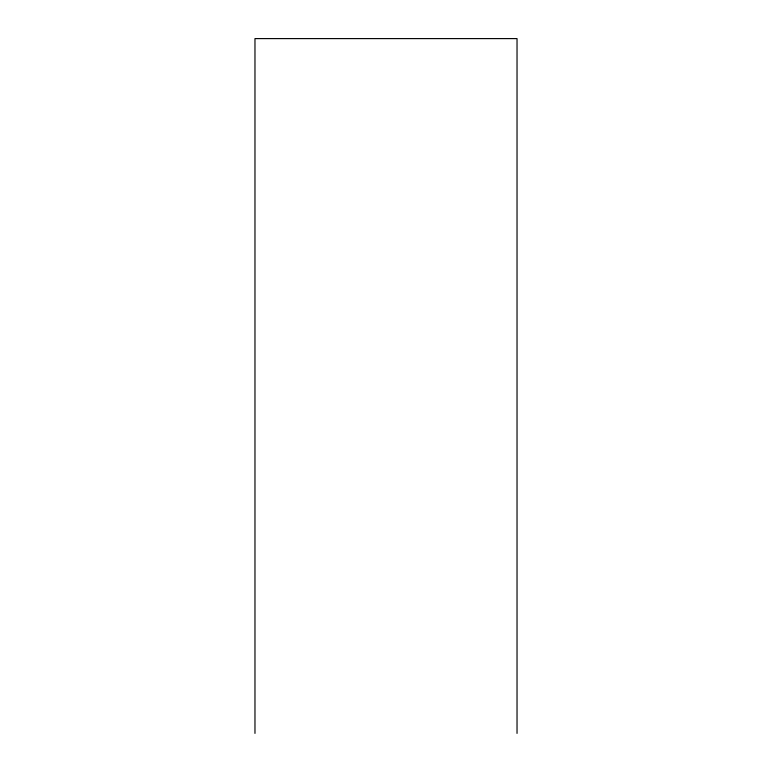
<?xml version="1.0" encoding="UTF-8"?>
<svg xmlns="http://www.w3.org/2000/svg" width="772" height="772" viewBox="0 0 772 772"><rect width="100%" height="100%" fill="white"/><g stroke="black" fill="none" stroke-linecap="round" stroke-linejoin="round"><path stroke-width="1.16" d="M517.028 733.4L517.028 38.6L254.972 38.6L254.972 733.4"/></g></svg>
